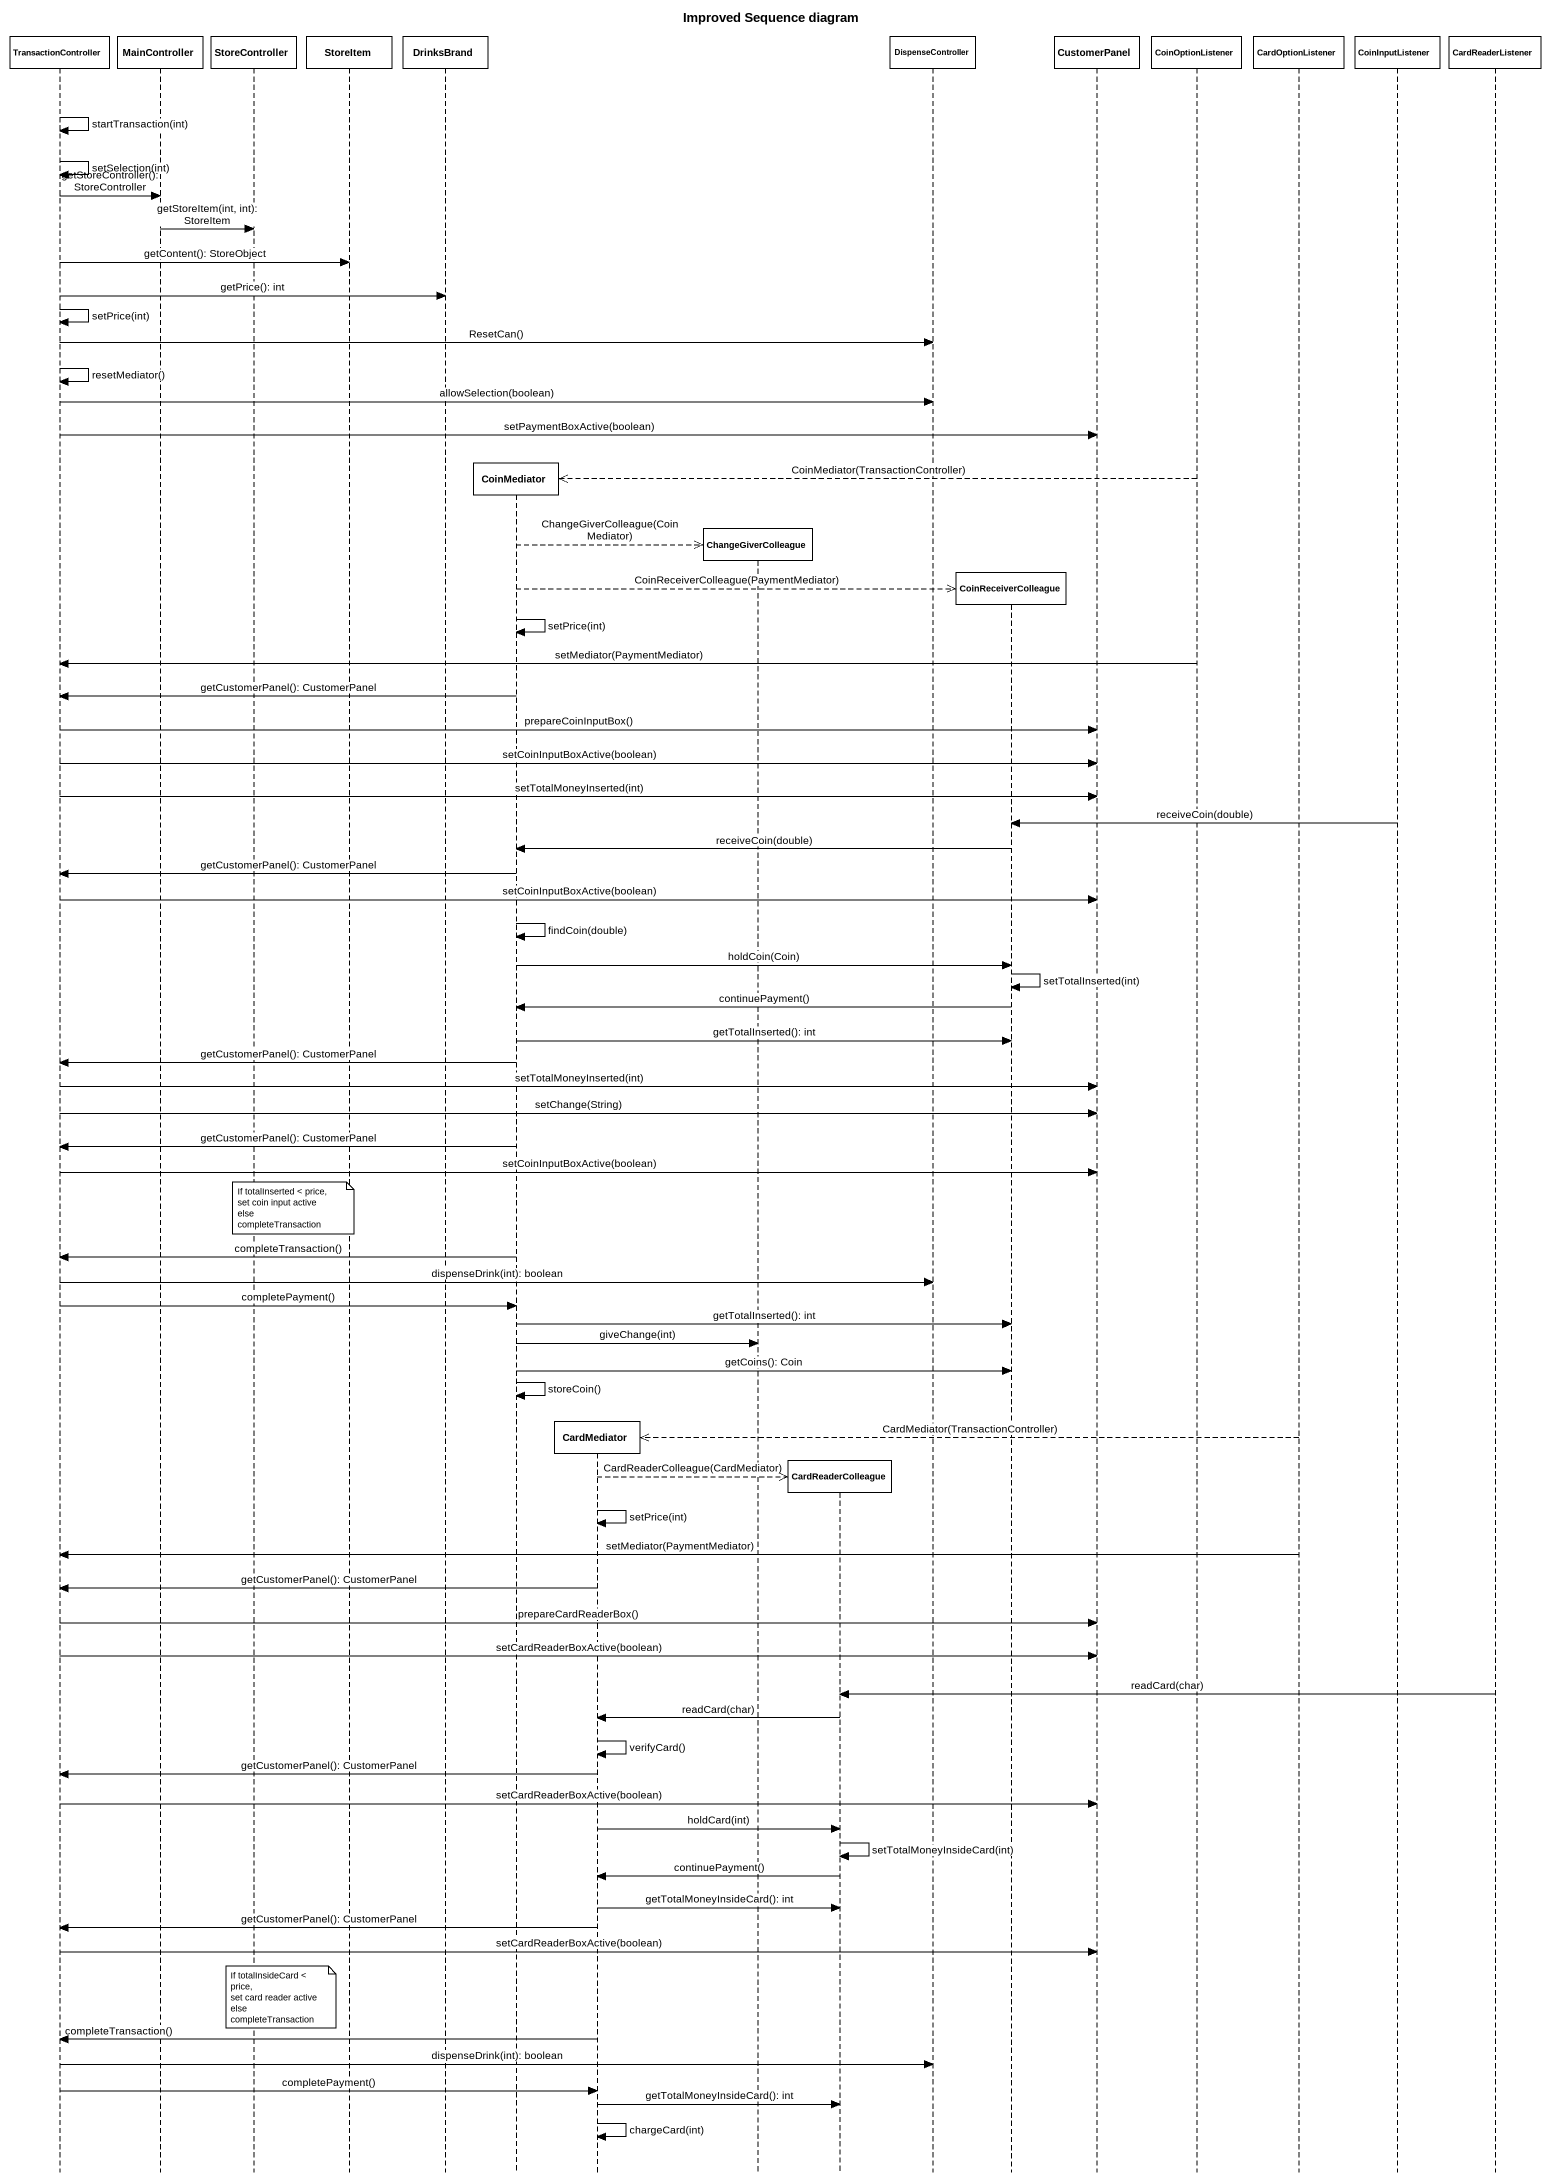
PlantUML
@startuml
title Improved Sequence diagram
hide footbox
participant TransactionController
participant MainController
participant StoreController
participant StoreItem
participant DrinksBrand
participant CoinMediator
participant CardMediator
participant ChangeGiverColleague
participant CardReaderColleague
participant DispenseController
participant CoinReceiverColleague
participant CustomerPanel
participant CoinOptionListener
participant CardOptionListener
participant CoinInputListener
participant CardReaderListener

TransactionController -> TransactionController : startTransaction(int)
TransactionController -> TransactionController : setSelection(int)
TransactionController -> MainController : getStoreController(): StoreController
MainController -> StoreController : getStoreItem(int, int): StoreItem
TransactionController -> StoreItem : getContent(): StoreObject
TransactionController -> DrinksBrand : getPrice(): int
TransactionController -> TransactionController : setPrice(int)
TransactionController -> DispenseController : ResetCan()
TransactionController -> TransactionController : resetMediator()
TransactionController -> DispenseController : allowSelection(boolean)
TransactionController -> CustomerPanel : setPaymentBoxActive(boolean)
CoinOptionListener -->> CoinMediator ** : CoinMediator(TransactionController)
CoinMediator -->> ChangeGiverColleague ** : ChangeGiverColleague(CoinMediator)
CoinMediator -->> CoinReceiverColleague ** : CoinReceiverColleague(PaymentMediator)
CoinMediator -> CoinMediator : setPrice(int)
CoinOptionListener -> TransactionController : setMediator(PaymentMediator)
CoinMediator -> TransactionController : getCustomerPanel(): CustomerPanel
TransactionController -> CustomerPanel : prepareCoinInputBox()
TransactionController -> CustomerPanel : setCoinInputBoxActive(boolean)
TransactionController -> CustomerPanel : setTotalMoneyInserted(int)
CoinInputListener -> CoinReceiverColleague : receiveCoin(double)
CoinReceiverColleague -> CoinMediator : receiveCoin(double)
CoinMediator -> TransactionController : getCustomerPanel(): CustomerPanel
TransactionController -> CustomerPanel : setCoinInputBoxActive(boolean)
CoinMediator -> CoinMediator : findCoin(double)
CoinMediator -> CoinReceiverColleague : holdCoin(Coin)
CoinReceiverColleague -> CoinReceiverColleague : setTotalInserted(int)
CoinReceiverColleague -> CoinMediator : continuePayment()
CoinMediator -> CoinReceiverColleague : getTotalInserted(): int
CoinMediator -> TransactionController : getCustomerPanel(): CustomerPanel
TransactionController -> CustomerPanel : setTotalMoneyInserted(int)
TransactionController -> CustomerPanel : setChange(String)
CoinMediator -> TransactionController : getCustomerPanel(): CustomerPanel
TransactionController -> CustomerPanel : setCoinInputBoxActive(boolean)
note over StoreController
  If totalInserted < price,
  set coin input active
  else completeTransaction
end note
CoinMediator -> TransactionController : completeTransaction()
TransactionController -> DispenseController : dispenseDrink(int): boolean
TransactionController -> CoinMediator : completePayment()
CoinMediator -> CoinReceiverColleague : getTotalInserted(): int
CoinMediator -> ChangeGiverColleague : giveChange(int)
CoinMediator -> CoinReceiverColleague : getCoins(): Coin
CoinMediator -> CoinMediator : storeCoin()
CardOptionListener -->> CardMediator ** : CardMediator(TransactionController)
CardMediator -->> CardReaderColleague ** : CardReaderColleague(CardMediator)
CardMediator -> CardMediator : setPrice(int)
CardOptionListener -> TransactionController : setMediator(PaymentMediator)
CardMediator -> TransactionController : getCustomerPanel(): CustomerPanel
TransactionController -> CustomerPanel : prepareCardReaderBox()
TransactionController -> CustomerPanel : setCardReaderBoxActive(boolean)
CardReaderListener -> CardReaderColleague : readCard(char)
CardReaderColleague -> CardMediator : readCard(char)
CardMediator -> CardMediator : verifyCard()
CardMediator -> TransactionController : getCustomerPanel(): CustomerPanel
TransactionController -> CustomerPanel : setCardReaderBoxActive(boolean)
CardMediator -> CardReaderColleague : holdCard(int)
CardReaderColleague -> CardReaderColleague : setTotalMoneyInsideCard(int)
CardReaderColleague -> CardMediator : continuePayment()
CardMediator -> CardReaderColleague : getTotalMoneyInsideCard(): int
CardMediator -> TransactionController : getCustomerPanel(): CustomerPanel
TransactionController -> CustomerPanel : setCardReaderBoxActive(boolean)
note over StoreController
  If totalInsideCard < price,
  set card reader active
  else completeTransaction
end note
CardMediator -> TransactionController : completeTransaction()
TransactionController -> DispenseController : dispenseDrink(int): boolean
TransactionController -> CardMediator : completePayment()
CardMediator -> CardReaderColleague : getTotalMoneyInsideCard(): int
CardMediator -> CardMediator : chargeCard(int)
@enduml
